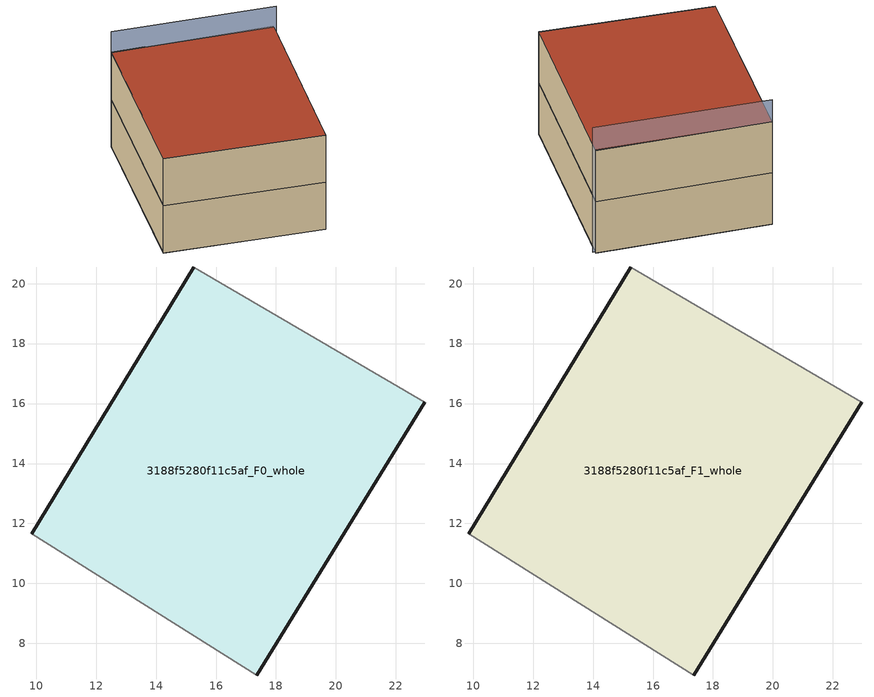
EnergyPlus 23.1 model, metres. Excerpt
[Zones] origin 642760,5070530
3188f5280f11c5af_F0_whole
 floor ground (EU_floor_Construction): 17.35,6.95 22.96,16.05 15.26,20.55 9.85,11.65 z0
 wall outside (EU_wall_Construction): 22.96,16.05 17.35,6.95 / 9.85,11.65 15.26,20.55 z0:3
 wall adiabatic (EU_wall_Construction): 15.26,20.55 22.96,16.05 / 17.35,6.95 9.85,11.65 z0:3
3188f5280f11c5af_F1_whole
 floor to 3188f5280f11c5af_F0_whole (EU_floor_Construction): 17.35,6.95 22.96,16.05 15.26,20.55 9.85,11.65 z3
 wall outside (EU_wall_Construction): 22.96,16.05 17.35,6.95 / 9.85,11.65 15.26,20.55 z3:6
 wall adiabatic (EU_wall_Construction): 15.26,20.55 22.96,16.05 / 17.35,6.95 9.85,11.65 z3:6
 roof outside (EU_roof_Construction): 22.96,16.05 17.35,6.95 9.85,11.65 15.26,20.55 z6
shading: 23.01,15.9 15.26,20.56 z0:7.3
[Building]
EU S2 Campaign: North Axis=0; Terrain=City; Solar Distribution=FullExterior
[Site:Location]
Lyon-Bron: Latitude=45.75; Longitude=5; Time Zone=1; Elevation=198
[SizingPeriod:WeatherFileDays]
AnnualSizingPeriod: Begin Month=1; Begin Day of Month=1; End Month=12; End Day of Month=31; Day of Week for Start Day=Monday; Use Weather File Daylight Saving Period=No; Use Weather File Rain and Snow Indicators=No
[MATERIAL]
EU_InternalMass_Material: Roughness=MediumRough; Thickness=0.1; Conductivity=1; Density=1800; Specific Heat=900; Thermal Absorptance=0.9; Solar Absorptance=0.7; Visible Absorptance=0.7
[MATERIAL:NOMASS] Roughness=MediumRough; Thermal Absorptance=0.9; Solar Absorptance=0.7; Visible Absorptance=0.7
Name | Thermal Resistance
EU_wall_NoMass | 0.379507
EU_roof_NoMass | 0.466853
EU_floor_NoMass | 0.392157
[CONSTRUCTION]
EU_wall_Construction: EU_wall_NoMass
EU_roof_Construction: EU_roof_NoMass
EU_floor_Construction: EU_floor_NoMass
EU_InternalMass_Construction: EU_InternalMass_Material
[ZONE] Type=1; Multiplier=1; Ceiling Height=autocalculate; Volume=281.569; Floor Area=autocalculate; Part of Total Floor Area=Yes
3188f5280f11c5af_F0_whole; 3188f5280f11c5af_F1_whole
[INTERNALMASS] Construction=EU_InternalMass_Construction; Surface Area=93.8566
Name | Zone or ZoneList
3188f5280f11c5af_F0_whole_EU_InternalMass | 3188f5280f11c5af_F0_whole
3188f5280f11c5af_F1_whole_EU_InternalMass | 3188f5280f11c5af_F1_whole
[OTHEREQUIPMENT] Fuel Type=Electricity; Design Level Calculation Method=Watts/Area; Power per Zone Floor Area=1; Fraction Latent=0; Fraction Radiant=0; Fraction Lost=0; Carbon Dioxide Generation Rate=0; EndUse Subcategory=EU_Step8_InternalGains
Name | Zone or ZoneList or Space or SpaceList | Schedule
EU_Step8_InternalGain_3188f5280f11c5af_F0_whole_f000 | 3188f5280f11c5af_F0_whole | EU_Step8_GainSchedule_3188f5280f11c5af_F0_whole_f000
EU_Step8_InternalGain_3188f5280f11c5af_F1_whole_f000 | 3188f5280f11c5af_F1_whole | EU_Step8_GainSchedule_3188f5280f11c5af_F1_whole_f000
[ZONEVENTILATION:DESIGNFLOWRATE] Schedule=EU_AlwaysOn; Design Flow Rate Calculation Method=AirChanges/Hour; Air Changes per Hour=0.51; Ventilation Type=Natural; Fan Pressure Rise=0; Fan Total Efficiency=1; Constant Term Coefficient=1; Temperature Term Coefficient=0; Velocity Term Coefficient=0; Velocity Squared Term Coefficient=0; Minimum Indoor Temperature=-100; Maximum Indoor Temperature=100; Delta Temperature=-100; Minimum Outdoor Temperature=-100; Maximum Outdoor Temperature=100; Maximum Wind Speed=40
Name | Zone or ZoneList or Space or SpaceList
EU_ConstantAir_3188f5280f11c5af_F0_whole | 3188f5280f11c5af_F0_whole
EU_ConstantAir_3188f5280f11c5af_F1_whole | 3188f5280f11c5af_F1_whole
[HVACTEMPLATE:THERMOSTAT] Constant Heating Setpoint=20; Constant Cooling Setpoint=50
EU_HeatOnly_3188f5280f11c5af_F0_whole; EU_HeatOnly_3188f5280f11c5af_F1_whole
[HVACTEMPLATE:ZONE:IDEALLOADSAIRSYSTEM] System Availability Schedule=EU_AlwaysOn; Maximum Heating Supply Air Temperature=50; Minimum Cooling Supply Air Temperature=13; Maximum Heating Supply Air Humidity Ratio=0.0156; Minimum Cooling Supply Air Humidity Ratio=0.0077; Heating Limit=NoLimit; Cooling Limit=NoLimit; Heating Availability Schedule=EU_AlwaysOn; Cooling Availability Schedule=EU_CoolingOff; Dehumidification Control Type=ConstantSensibleHeatRatio; Cooling Sensible Heat Ratio=0.7; Dehumidification Setpoint=60; Humidification Control Type=None; Humidification Setpoint=30; Outdoor Air Method=None; Outdoor Air Flow Rate per Person=0.00944; Outdoor Air Flow Rate per Zone Floor Area=0; Outdoor Air Flow Rate per Zone=0; Demand Controlled Ventilation Type=None; Outdoor Air Economizer Type=NoEconomizer; Heat Recovery Type=None; Sensible Heat Recovery Effectiveness=0.7; Latent Heat Recovery Effectiveness=0.65
Name | Template Thermostat
3188f5280f11c5af_F0_whole | EU_HeatOnly_3188f5280f11c5af_F0_whole
3188f5280f11c5af_F1_whole | EU_HeatOnly_3188f5280f11c5af_F1_whole
[SIZING:ZONE] Zone Cooling Design Supply Air Temperature Input Method=SupplyAirTemperature; Zone Cooling Design Supply Air Temperature=13; Zone Heating Design Supply Air Temperature Input Method=SupplyAirTemperature; Zone Heating Design Supply Air Temperature=50; Zone Cooling Design Supply Air Humidity Ratio=0.008; Zone Heating Design Supply Air Humidity Ratio=0.008; Cooling Design Air Flow Method=DesignDay; Cooling Design Air Flow Rate=0; Cooling Minimum Air Flow per Zone Floor Area=0.000762; Cooling Minimum Air Flow=0; Cooling Minimum Air Flow Fraction=0.2; Heating Design Air Flow Method=DesignDay; Heating Design Air Flow Rate=0; Heating Maximum Air Flow per Zone Floor Area=0.002032; Heating Maximum Air Flow=0.141576; Heating Maximum Air Flow Fraction=0.3; Account for Dedicated Outdoor Air System=No; Dedicated Outdoor Air System Control Strategy=NeutralSupplyAir; Dedicated Outdoor Air Low Setpoint Temperature for Design=autosize; Dedicated Outdoor Air High Setpoint Temperature for Design=autosize; Zone Load Sizing Method=Sensible Load Only No Latent Load; Zone Latent Cooling Design Supply Air Humidity Ratio Input Method=HumidityRatioDifference; Zone Cooling Design Supply Air Humidity Ratio Difference=0.005; Zone Latent Heating Design Supply Air Humidity Ratio Input Method=HumidityRatioDifference; Zone Humidification Design Supply Air Humidity Ratio Difference=0.005
3188f5280f11c5af_F0_whole; 3188f5280f11c5af_F1_whole
[SCHEDULE:CONSTANT]
Name | Hourly Value
EU_AlwaysOn | 1
EU_CoolingOff | 0
[SCHEDULE:FILE] Column Number=1; Rows to Skip at Top=0; Number of Hours of Data=8760; Column Separator=Comma; Interpolate to Timestep=No; Minutes per Item=60; Adjust Schedule for Daylight Savings=Yes
Name | File
EU_Step8_GainSchedule_3188f5280f11c5af_F0_whole_f000 | ../../schedules/3188f5280f11c5af/3188f5280f11c5af_F0_whole_f000_gain.csv
EU_Step8_GainSchedule_3188f5280f11c5af_F1_whole_f000 | ../../schedules/3188f5280f11c5af/3188f5280f11c5af_F1_whole_f000_gain.csv
